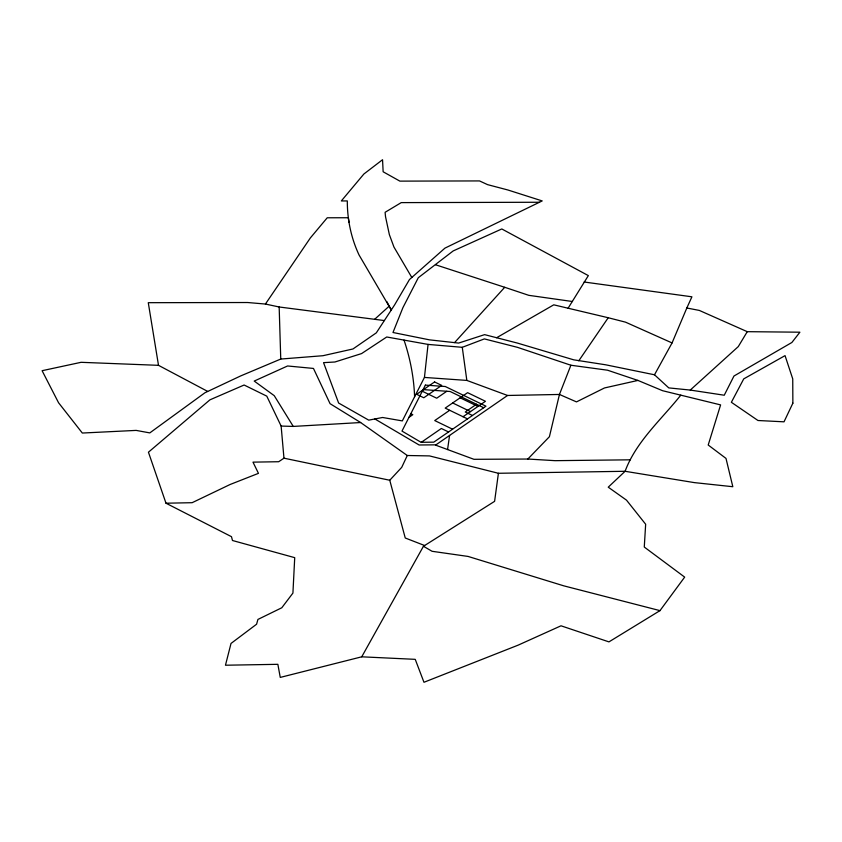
<?xml version="1.0" encoding="UTF-8"?>
<svg xmlns="http://www.w3.org/2000/svg" width="842" height="842" viewBox="0 0 842 842"><rect width="100%" height="100%" fill="white"/><g stroke="black" fill="none" stroke-linecap="round" stroke-linejoin="round"><path stroke-width="1.26" d="M424.442 377.427L428.062 344.41L386.731 336.989L361.586 353.577L334.927 361.997L323.549 362.649L338.621 403.034L368.733 420.147L382.594 417.485L402.318 420.905L424.442 377.427L466.836 380.416L507.558 395.466L559.446 394.456L576.486 401.897L604.503 387.952L637.931 380.426L662.591 390.709L720.605 404.897L708.206 445.018L725.993 458.406L732.824 486.718L694.271 482.603L625.09 471.288L498.411 473.278L429.494 455.911L407.286 455.501L360.639 422.537L330.064 403.676L313.466 368.438L287.585 365.975L254.21 381.058L274.25 395.677L293.269 426.42L360.639 422.537M498.411 473.278L494.601 501.337L423.452 546.269L361.734 656.813L280.26 677.41L277.86 664.317L225.467 665.222L231.013 643.446L256.589 624.217L257.915 619.438L281.796 607.766L292.921 593.084L294.721 557.657L232.476 540.501L231.487 536.68L165.99 503.211L148.445 452.207L209.911 399.855L244.117 385.015L266.777 396.14L281.133 426.063L283.964 458.185L278.702 461.721L252.989 462.142L258.452 473.351L230.108 484.497L192.134 502.695L165.99 503.211M447.565 449.554L449.575 435.451M637.931 380.426L607.545 370.206L570.897 365.239L559.446 394.456L549.405 436.724L527.839 459.037L473.951 459.311L435.556 445.113L507.558 395.466M568.097 308.225L588.347 275.608L501.79 228.961L453.196 250.927L418.306 277.713L402.918 307.635L392.982 332.495L429.525 339.863L458.637 343.073L484.603 334.642L517.335 343.052L573.749 359.839L605.672 364.797L654.497 374.785L668.78 387.899L690.261 390.067L724.246 395.224L733.971 376.016L791.88 342.483L799.9 332.201L747.264 331.674L699.323 310.424L686.83 307.993L672.063 342.936L654.497 374.785M686.83 307.993L691.913 296.805L584.138 282.007M407.286 455.501L401.718 467.352L389.762 480.245L405.244 537.996L424.61 545.521L423.452 546.269L432.062 551.289L468.078 556.436L563.719 585.822L659.981 610.629L684.672 577.117L644.277 547.047L645.656 524.24L626.501 500.148L608.24 487.181L625.09 471.288C636.184 441.376 661.391 419.59 680.789 395.151M386.857 301.668L391.267 309.972L359.081 255.042C351.167 238.17 347.251 219.562 347.314 200.933L341.326 200.943L363.881 174.01L382.552 159.727L383.142 171.779L399.866 181.125L479.519 180.925L487.571 184.64L507.852 189.976L542.195 200.922L444.934 248.137L409.475 279.533L394.624 304.867L376.321 332.843L352.956 348.977L322.939 355.713L280.754 359.05L240.759 375.89L204.974 392.74L149.802 432.904L136.151 430.399L82.327 433.041L58.572 402.771L42.1 370.701L81.085 362.313L158.506 365.333L207.616 391.372M747.264 331.674L738.276 346.609L690.261 390.067M158.506 365.333L148.276 302.688L247.632 302.52L265.419 304.046L310.34 237.96L327.233 217.783L348.335 217.741L348.988 222.414M578.801 360.776L608.229 317.739L625.532 322.16L672.063 342.936M454.575 342.599L504.716 287.29L528.787 295.332L572.497 301.52M374.637 319.307L389.257 306.109M408.991 417.327L412.812 414.685L410.822 413.727M446.786 391.267L436.714 398.213L422.263 391.225M449.67 410.275L434.735 420.568L452.575 429.199M421.347 442.282L441.355 428.483L448.554 431.967M476.509 404.255L465.258 412.012L472.457 415.485M463.037 416.737L485.445 401.287L467.605 392.667L445.197 408.107L467.51 418.895M659.981 610.629L608.945 641.888L561.014 625.806L518.083 645.172L423.968 682.273L415.232 659.339L361.734 656.813M496.622 337.737L553.762 304.825L608.229 317.739M428.062 344.41L462.269 347.314L484.361 338.905L517.462 347.336L570.897 365.239M630.332 459.816L555.078 460.669L527.839 459.037M435.956 444.839L419.106 444.986L374.879 418.969M539.469 202.259L401.234 202.617L385.099 212.3L385.52 216.657L389.362 234.634L393.951 247.043L411.812 277.471M281.133 426.063L293.269 426.42M423.094 389.593L450.133 391.498L483.708 407.728M265.419 304.046L279.165 306.983L384.31 320.56M283.964 458.185L389.762 480.245M435.482 264.746L504.716 287.29M460.132 397.813L477.972 406.433M452.67 402.96L470.499 411.591M404.023 340.094C410.201 358.355 413.896 377.49 414.601 396.771M462.269 347.314L466.836 380.416M279.165 306.983L280.754 359.05M792.869 403.181L784.018 421.821L757.979 420.505L731.372 402.287L743.739 378.879L785.049 355.629L792.743 378.9L792.869 403.181M425.378 385.11L401.992 431.083L421.032 442.282L433.756 442.166L485.96 406.181L445.271 386.51L425.378 385.11M434.577 381.952L416.653 394.309L423.789 397.761L441.713 385.404L434.577 381.952"/></g></svg>
